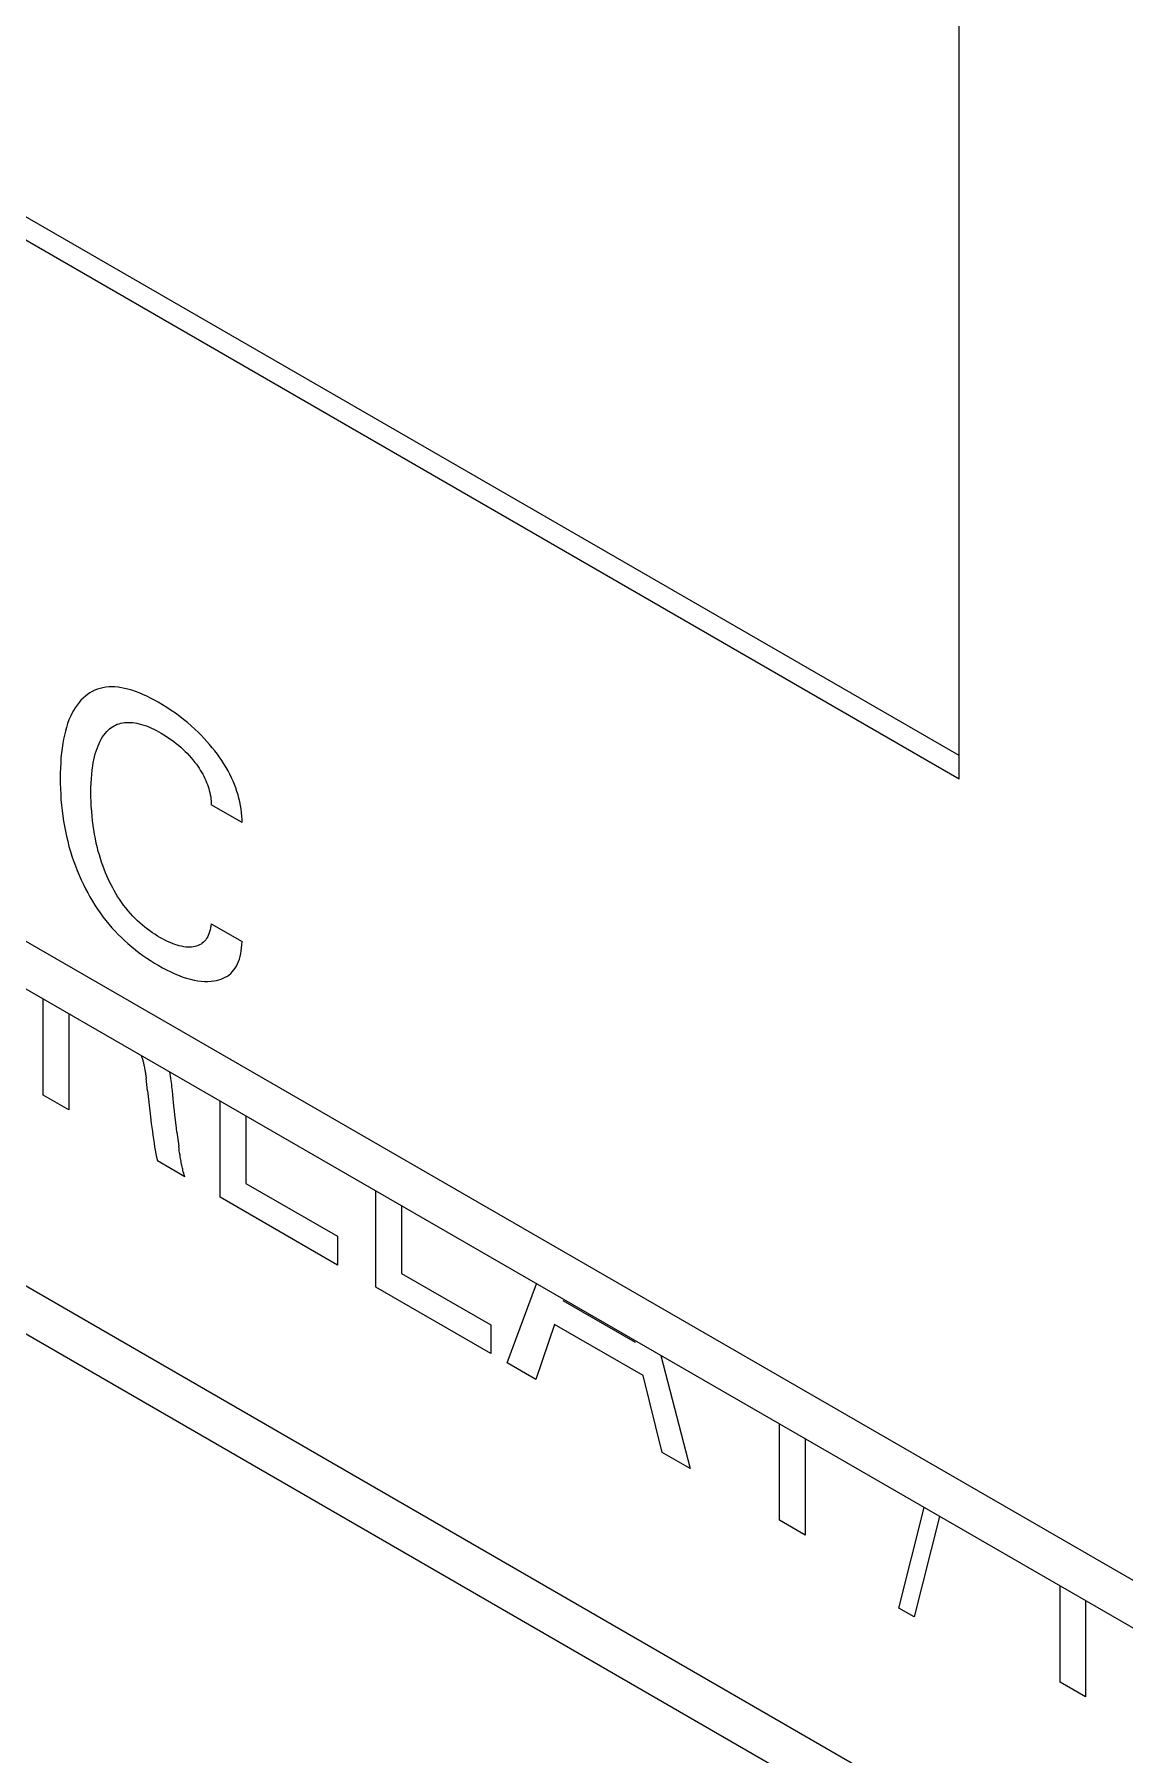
# Model space of a CAD drawing. Extents: x 0 to 420, y 0 to 297.
# Drawn here: x 185.9 to 193.64, y 130.02 to 142.23 of the extents above; entities that cross this region are included whole.
import ezdxf

# ---------------------------------------------------------------- set-up
doc = ezdxf.new("R2010")
doc.units = 0
doc.header["$LTSCALE"] = 23.1
doc.layers.add('40000_ISO', color=7, linetype='CONTINUOUS')

msp = doc.modelspace()

# ---------------------------------------------------------------- linework, layer by layer
at = {"layer": '40000_ISO', "color": 7, "linetype": 'CONTINUOUS'}
for p, q in [((192.467, 136.951), (192.467, 158.017)), ((192.467, 137.115), (169.274, 150.505)), ((169.133, 150.423), (192.467, 136.951)), ((164.855, 147.912), (213.999, 119.54)), ((165.061, 147.455), (214.206, 119.082)), ((220.009, 113.62), (170.865, 141.993)), ((171.072, 141.535), (220.216, 113.162)), ((186.249, 137.523), (186.233, 137.508)), ((186.264, 137.537), (186.249, 137.523)), ((186.28, 137.549), (186.264, 137.537)), ((186.296, 137.56), (186.28, 137.549)), ((186.313, 137.57), (186.296, 137.56)), ((186.331, 137.579), (186.313, 137.57)), ((186.35, 137.586), (186.331, 137.579)), ((186.369, 137.592), (186.35, 137.586)), ((186.389, 137.597), (186.369, 137.592)), ((186.409, 137.6), (186.389, 137.597)), ((186.43, 137.602), (186.409, 137.6)), ((186.452, 137.603), (186.43, 137.602)), ((186.474, 137.602), (186.452, 137.603)), ((186.497, 137.6), (186.474, 137.602)), ((186.52, 137.597), (186.497, 137.6)), ((186.543, 137.592), (186.52, 137.597)), ((186.566, 137.587), (186.543, 137.592)), ((186.593, 137.579), (186.566, 137.587)), ((186.619, 137.57), (186.593, 137.579)), ((186.646, 137.56), (186.619, 137.57)), ((186.673, 137.549), (186.646, 137.56)), ((186.7, 137.536), (186.673, 137.549)), ((186.727, 137.523), (186.7, 137.536)), ((186.754, 137.509), (186.727, 137.523)), ((186.158, 137.392), (186.148, 137.368)), ((186.169, 137.414), (186.158, 137.392)), ((186.18, 137.435), (186.169, 137.414)), ((186.192, 137.455), (186.18, 137.435)), ((186.205, 137.473), (186.192, 137.455)), ((186.219, 137.491), (186.205, 137.473)), ((186.233, 137.508), (186.219, 137.491)), ((186.781, 137.494), (186.754, 137.509)), ((186.812, 137.475), (186.781, 137.494)), ((186.843, 137.456), (186.812, 137.475)), ((186.873, 137.436), (186.843, 137.456)), ((186.903, 137.415), (186.873, 137.436)), ((186.934, 137.393), (186.903, 137.415)), ((186.961, 137.372), (186.934, 137.393)), ((186.122, 137.288), (186.115, 137.26)), ((186.13, 137.315), (186.122, 137.288)), ((186.138, 137.342), (186.13, 137.315)), ((186.148, 137.368), (186.138, 137.342)), ((186.395, 137.26), (186.406, 137.273)), ((186.406, 137.273), (186.416, 137.285)), ((186.416, 137.285), (186.426, 137.295)), ((186.426, 137.295), (186.436, 137.304)), ((186.436, 137.304), (186.446, 137.312)), ((186.446, 137.312), (186.457, 137.319)), ((186.457, 137.319), (186.468, 137.326)), ((186.468, 137.326), (186.479, 137.332)), ((186.479, 137.332), (186.491, 137.337)), ((186.491, 137.337), (186.504, 137.341)), ((186.504, 137.341), (186.517, 137.345)), ((186.517, 137.345), (186.53, 137.348)), ((186.53, 137.348), (186.543, 137.349)), ((186.543, 137.349), (186.557, 137.351)), ((186.557, 137.351), (186.571, 137.351)), ((186.571, 137.351), (186.586, 137.35)), ((186.586, 137.35), (186.6, 137.349)), ((186.6, 137.349), (186.615, 137.347)), ((186.615, 137.347), (186.63, 137.344)), ((186.63, 137.344), (186.646, 137.341)), ((186.646, 137.341), (186.663, 137.336)), ((186.663, 137.336), (186.68, 137.331)), ((186.68, 137.331), (186.697, 137.325)), ((186.697, 137.325), (186.715, 137.318)), ((186.715, 137.318), (186.733, 137.31)), ((186.733, 137.31), (186.75, 137.302)), ((186.75, 137.302), (186.768, 137.293)), ((186.768, 137.293), (186.786, 137.283)), ((186.786, 137.283), (186.803, 137.273)), ((186.803, 137.273), (186.821, 137.263)), ((186.988, 137.35), (186.961, 137.372)), ((187.015, 137.327), (186.988, 137.35)), ((187.042, 137.303), (187.015, 137.327)), ((187.068, 137.278), (187.042, 137.303)), ((187.088, 137.258), (187.068, 137.278)), ((186.099, 137.168), (186.094, 137.134)), ((186.104, 137.202), (186.099, 137.168)), ((186.109, 137.231), (186.104, 137.202)), ((186.115, 137.26), (186.109, 137.231)), ((186.334, 137.127), (186.34, 137.147)), ((186.34, 137.147), (186.347, 137.166)), ((186.347, 137.166), (186.354, 137.185)), ((186.354, 137.185), (186.361, 137.201)), ((186.361, 137.201), (186.369, 137.217)), ((186.369, 137.217), (186.377, 137.232)), ((186.377, 137.232), (186.386, 137.247)), ((186.386, 137.247), (186.395, 137.26)), ((186.821, 137.263), (186.839, 137.251)), ((186.839, 137.251), (186.857, 137.239)), ((186.857, 137.239), (186.875, 137.227)), ((186.875, 137.227), (186.893, 137.214)), ((186.893, 137.214), (186.909, 137.201)), ((186.909, 137.201), (186.925, 137.188)), ((186.925, 137.188), (186.941, 137.174)), ((186.941, 137.174), (186.957, 137.16)), ((186.957, 137.16), (186.972, 137.145)), ((187.108, 137.237), (187.088, 137.258)), ((187.127, 137.216), (187.108, 137.237)), ((187.146, 137.194), (187.127, 137.216)), ((187.165, 137.171), (187.146, 137.194)), ((187.184, 137.148), (187.165, 137.171)), ((187.201, 137.126), (187.184, 137.148)), ((186.087, 137.027), (186.086, 136.99)), ((186.089, 137.063), (186.087, 137.027)), ((186.091, 137.099), (186.089, 137.063)), ((186.094, 137.134), (186.091, 137.099)), ((186.312, 137.012), (186.314, 137.027)), ((186.314, 137.027), (186.316, 137.042)), ((186.316, 137.042), (186.32, 137.064)), ((186.32, 137.064), (186.324, 137.085)), ((186.324, 137.085), (186.329, 137.107)), ((186.329, 137.107), (186.334, 137.127)), ((186.972, 137.145), (186.987, 137.131)), ((186.987, 137.131), (187.001, 137.115)), ((187.001, 137.115), (187.015, 137.1)), ((187.015, 137.1), (187.028, 137.084)), ((187.028, 137.084), (187.041, 137.067)), ((187.041, 137.067), (187.052, 137.054)), ((187.052, 137.054), (187.062, 137.04)), ((187.062, 137.04), (187.071, 137.026)), ((187.071, 137.026), (187.08, 137.012)), ((187.217, 137.103), (187.201, 137.126)), ((187.233, 137.079), (187.217, 137.103)), ((187.248, 137.056), (187.233, 137.079)), ((187.263, 137.031), (187.248, 137.056)), ((187.277, 137.007), (187.263, 137.031)), ((186.086, 136.99), (186.086, 136.953)), ((186.086, 136.953), (186.086, 136.916)), ((186.086, 136.916), (186.087, 136.878)), ((186.304, 136.888), (186.305, 136.92)), ((186.305, 136.92), (186.307, 136.951)), ((186.307, 136.951), (186.309, 136.982)), ((186.309, 136.982), (186.312, 137.012)), ((187.08, 137.012), (187.089, 136.997)), ((187.089, 136.997), (187.098, 136.983)), ((187.098, 136.983), (187.106, 136.968)), ((187.106, 136.968), (187.113, 136.953)), ((187.113, 136.953), (187.119, 136.939)), ((187.119, 136.939), (187.125, 136.925)), ((187.125, 136.925), (187.131, 136.91)), ((187.131, 136.91), (187.136, 136.896)), ((187.29, 136.982), (187.277, 137.007)), ((187.302, 136.958), (187.29, 136.982)), ((187.313, 136.934), (187.302, 136.958)), ((187.323, 136.909), (187.313, 136.934)), ((187.332, 136.885), (187.323, 136.909)), ((186.087, 136.878), (186.089, 136.84)), ((186.089, 136.84), (186.091, 136.802)), ((186.091, 136.802), (186.095, 136.763)), ((186.304, 136.856), (186.304, 136.888)), ((186.304, 136.823), (186.304, 136.856)), ((186.305, 136.789), (186.304, 136.823)), ((186.306, 136.755), (186.305, 136.789)), ((187.136, 136.896), (187.14, 136.881)), ((187.14, 136.881), (187.144, 136.867)), ((187.144, 136.867), (187.148, 136.852)), ((187.148, 136.852), (187.151, 136.836)), ((187.151, 136.836), (187.154, 136.821)), ((187.154, 136.821), (187.155, 136.807)), ((187.155, 136.807), (187.157, 136.792)), ((187.157, 136.792), (187.157, 136.778)), ((187.34, 136.861), (187.332, 136.885)), ((187.348, 136.836), (187.34, 136.861)), ((187.354, 136.812), (187.348, 136.836)), ((187.36, 136.786), (187.354, 136.812)), ((187.365, 136.76), (187.36, 136.786)), ((186.095, 136.763), (186.099, 136.724)), ((186.099, 136.724), (186.104, 136.685)), ((186.104, 136.685), (186.109, 136.65)), ((186.309, 136.721), (186.306, 136.755)), ((186.312, 136.686), (186.309, 136.721)), ((186.315, 136.651), (186.312, 136.686)), ((187.157, 136.778), (187.157, 136.765)), ((187.376, 136.639), (187.157, 136.765)), ((187.37, 136.735), (187.365, 136.76)), ((187.373, 136.71), (187.37, 136.735)), ((187.375, 136.686), (187.373, 136.71)), ((187.376, 136.662), (187.375, 136.686)), ((187.376, 136.639), (187.376, 136.662)), ((186.109, 136.65), (186.115, 136.614)), ((186.115, 136.614), (186.122, 136.579)), ((186.122, 136.579), (186.13, 136.543)), ((186.13, 136.543), (186.139, 136.507)), ((186.319, 136.619), (186.315, 136.651)), ((186.324, 136.588), (186.319, 136.619)), ((186.329, 136.556), (186.324, 136.588)), ((186.335, 136.524), (186.329, 136.556)), ((186.139, 136.507), (186.148, 136.47)), ((186.148, 136.47), (186.159, 136.434)), ((186.159, 136.434), (186.169, 136.4)), ((186.342, 136.492), (186.335, 136.524)), ((186.35, 136.46), (186.342, 136.492)), ((186.356, 136.435), (186.35, 136.46)), ((186.364, 136.41), (186.356, 136.435)), ((186.169, 136.4), (186.18, 136.367)), ((186.18, 136.367), (186.193, 136.333)), ((186.193, 136.333), (186.206, 136.3)), ((186.206, 136.3), (186.219, 136.266)), ((186.371, 136.384), (186.364, 136.41)), ((186.379, 136.359), (186.371, 136.384)), ((186.388, 136.334), (186.379, 136.359)), ((186.398, 136.309), (186.388, 136.334)), ((186.408, 136.283), (186.398, 136.309)), ((186.219, 136.266), (186.234, 136.233)), ((186.234, 136.233), (186.25, 136.2)), ((186.25, 136.2), (186.265, 136.17)), ((186.265, 136.17), (186.281, 136.14)), ((186.417, 136.262), (186.408, 136.283)), ((186.426, 136.24), (186.417, 136.262)), ((186.436, 136.219), (186.426, 136.24)), ((186.447, 136.198), (186.436, 136.219)), ((186.458, 136.177), (186.447, 136.198)), ((186.469, 136.156), (186.458, 136.177)), ((186.281, 136.14), (186.297, 136.111)), ((186.297, 136.111), (186.314, 136.082)), ((186.314, 136.082), (186.332, 136.053)), ((186.332, 136.053), (186.351, 136.025)), ((186.481, 136.135), (186.469, 136.156)), ((186.493, 136.115), (186.481, 136.135)), ((186.506, 136.095), (186.493, 136.115)), ((186.521, 136.074), (186.506, 136.095)), ((186.536, 136.053), (186.521, 136.074)), ((186.551, 136.033), (186.536, 136.053)), ((186.351, 136.025), (186.37, 135.998)), ((186.37, 135.998), (186.389, 135.971)), ((186.389, 135.971), (186.41, 135.944)), ((186.41, 135.944), (186.431, 135.919)), ((186.567, 136.013), (186.551, 136.033)), ((186.584, 135.994), (186.567, 136.013)), ((186.601, 135.976), (186.584, 135.994)), ((186.618, 135.959), (186.601, 135.976)), ((186.635, 135.942), (186.618, 135.959)), ((186.652, 135.926), (186.635, 135.942)), ((186.669, 135.911), (186.652, 135.926)), ((186.431, 135.919), (186.453, 135.893)), ((186.453, 135.893), (186.475, 135.869)), ((186.475, 135.869), (186.497, 135.845)), ((186.497, 135.845), (186.52, 135.823)), ((186.52, 135.823), (186.543, 135.801)), ((186.687, 135.897), (186.669, 135.911)), ((186.704, 135.883), (186.687, 135.897)), ((186.722, 135.87), (186.704, 135.883)), ((186.74, 135.857), (186.722, 135.87)), ((186.758, 135.846), (186.74, 135.857)), ((186.776, 135.834), (186.758, 135.846)), ((186.793, 135.824), (186.776, 135.834)), ((186.811, 135.814), (186.793, 135.824)), ((186.829, 135.804), (186.811, 135.814)), ((186.847, 135.795), (186.829, 135.804)), ((187.118, 135.807), (187.11, 135.798)), ((187.124, 135.817), (187.118, 135.807)), ((187.13, 135.827), (187.124, 135.817)), ((187.136, 135.838), (187.13, 135.827)), ((187.141, 135.85), (187.136, 135.838)), ((187.146, 135.863), (187.141, 135.85)), ((187.15, 135.877), (187.146, 135.863)), ((187.153, 135.891), (187.15, 135.877)), ((187.155, 135.905), (187.153, 135.891)), ((187.157, 135.921), (187.155, 135.905)), ((187.157, 135.921), (187.376, 135.795)), ((186.543, 135.801), (186.566, 135.78)), ((186.566, 135.78), (186.593, 135.757)), ((186.593, 135.757), (186.619, 135.735)), ((186.619, 135.735), (186.646, 135.715)), ((186.646, 135.715), (186.673, 135.695)), ((186.673, 135.695), (186.7, 135.677)), ((186.865, 135.787), (186.847, 135.795)), ((186.883, 135.78), (186.865, 135.787)), ((186.899, 135.774), (186.883, 135.78)), ((186.915, 135.769), (186.899, 135.774)), ((186.931, 135.764), (186.915, 135.769)), ((186.947, 135.761), (186.931, 135.764)), ((186.962, 135.758), (186.947, 135.761)), ((186.977, 135.756), (186.962, 135.758)), ((186.991, 135.755), (186.977, 135.756)), ((187.005, 135.755), (186.991, 135.755)), ((187.018, 135.756), (187.005, 135.755)), ((187.032, 135.758), (187.018, 135.756)), ((187.043, 135.76), (187.032, 135.758)), ((187.054, 135.763), (187.043, 135.76)), ((187.065, 135.767), (187.054, 135.763)), ((187.075, 135.772), (187.065, 135.767)), ((187.085, 135.777), (187.075, 135.772)), ((187.094, 135.783), (187.085, 135.777)), ((187.102, 135.791), (187.094, 135.783)), ((187.11, 135.798), (187.102, 135.791)), ((187.357, 135.67), (187.363, 135.689)), ((187.363, 135.689), (187.367, 135.709)), ((187.367, 135.709), (187.371, 135.729)), ((187.371, 135.729), (187.373, 135.75)), ((187.373, 135.75), (187.375, 135.772)), ((187.375, 135.772), (187.376, 135.795)), ((186.7, 135.677), (186.727, 135.659)), ((186.727, 135.659), (186.754, 135.642)), ((186.754, 135.642), (186.781, 135.626)), ((186.781, 135.626), (186.811, 135.609)), ((186.811, 135.609), (186.841, 135.593)), ((186.841, 135.593), (186.871, 135.579)), ((186.871, 135.579), (186.9, 135.565)), ((186.9, 135.565), (186.93, 135.553)), ((187.272, 135.549), (187.285, 135.559)), ((187.285, 135.559), (187.297, 135.569)), ((187.297, 135.569), (187.308, 135.581)), ((187.308, 135.581), (187.318, 135.593)), ((187.318, 135.593), (187.327, 135.606)), ((187.327, 135.606), (187.336, 135.621)), ((187.336, 135.621), (187.344, 135.636)), ((187.344, 135.636), (187.351, 135.652)), ((187.351, 135.652), (187.357, 135.67)), ((186.93, 135.553), (186.957, 135.543)), ((186.957, 135.543), (186.983, 135.535)), ((186.983, 135.535), (187.01, 135.527)), ((187.01, 135.527), (187.036, 135.521)), ((187.036, 135.521), (187.062, 135.516)), ((187.062, 135.516), (187.086, 135.513)), ((187.086, 135.513), (187.11, 135.512)), ((187.11, 135.512), (187.133, 135.511)), ((187.133, 135.511), (187.156, 135.513)), ((187.156, 135.513), (187.178, 135.515)), ((187.178, 135.515), (187.195, 135.518)), ((187.195, 135.518), (187.211, 135.522)), ((187.211, 135.522), (187.227, 135.527)), ((187.227, 135.527), (187.243, 135.534)), ((187.243, 135.534), (187.257, 135.541)), ((187.257, 135.541), (187.272, 135.549)), ((185.964, 134.704), (185.964, 135.387)), ((186.147, 135.281), (186.147, 134.599)), ((186.661, 134.984), (186.663, 134.978)), ((186.663, 134.978), (186.665, 134.972)), ((186.665, 134.972), (186.667, 134.966)), ((186.667, 134.966), (186.669, 134.96)), ((186.669, 134.96), (186.671, 134.953)), ((186.671, 134.953), (186.673, 134.947)), ((186.673, 134.947), (186.674, 134.941)), ((186.674, 134.941), (186.676, 134.935)), ((186.676, 134.935), (186.677, 134.929)), ((186.677, 134.929), (186.679, 134.923)), ((186.679, 134.923), (186.68, 134.916)), ((186.68, 134.916), (186.682, 134.909)), ((186.682, 134.909), (186.684, 134.901)), ((186.684, 134.901), (186.685, 134.893)), ((186.685, 134.893), (186.687, 134.885)), ((186.687, 134.885), (186.688, 134.877)), ((186.688, 134.877), (186.689, 134.87)), ((186.689, 134.87), (186.69, 134.862)), ((186.69, 134.862), (186.692, 134.854)), ((186.692, 134.854), (186.693, 134.847)), ((186.693, 134.847), (186.694, 134.839)), ((186.694, 134.839), (186.695, 134.831)), ((186.695, 134.831), (186.695, 134.824)), ((186.866, 134.853), (186.863, 134.868)), ((186.868, 134.838), (186.866, 134.853)), ((186.871, 134.823), (186.868, 134.838)), ((186.147, 134.599), (185.964, 134.704)), ((186.705, 134.736), (186.695, 134.824)), ((186.705, 134.736), (186.709, 134.695)), ((186.873, 134.808), (186.871, 134.823)), ((186.875, 134.793), (186.873, 134.808)), ((186.877, 134.779), (186.875, 134.793)), ((186.879, 134.764), (186.877, 134.779)), ((186.88, 134.749), (186.879, 134.764)), ((186.882, 134.734), (186.88, 134.749)), ((186.885, 134.707), (186.882, 134.734)), ((186.893, 134.627), (186.885, 134.707)), ((186.709, 134.695), (186.714, 134.654)), ((186.714, 134.654), (186.719, 134.612)), ((186.719, 134.612), (186.723, 134.571)), ((186.897, 134.594), (186.893, 134.627)), ((186.9, 134.562), (186.897, 134.594)), ((187.221, 133.979), (187.221, 134.661)), ((186.723, 134.571), (186.729, 134.53)), ((186.729, 134.53), (186.732, 134.502)), ((186.732, 134.502), (186.736, 134.474)), ((186.736, 134.474), (186.74, 134.447)), ((186.904, 134.529), (186.9, 134.562)), ((186.911, 134.47), (186.904, 134.529)), ((186.914, 134.441), (186.911, 134.47)), ((187.404, 134.556), (187.404, 134.077)), ((186.74, 134.447), (186.743, 134.419)), ((186.743, 134.419), (186.748, 134.391)), ((186.748, 134.391), (186.752, 134.363)), ((186.752, 134.363), (186.756, 134.338)), ((186.756, 134.338), (186.76, 134.313)), ((186.914, 134.441), (186.927, 134.341)), ((186.929, 134.325), (186.927, 134.341)), ((186.76, 134.313), (186.765, 134.288)), ((186.765, 134.288), (186.77, 134.263)), ((186.77, 134.263), (186.775, 134.237)), ((186.969, 134.125), (186.775, 134.237)), ((186.931, 134.31), (186.929, 134.325)), ((186.933, 134.294), (186.931, 134.31)), ((186.936, 134.279), (186.933, 134.294)), ((186.938, 134.263), (186.936, 134.279)), ((186.94, 134.254), (186.938, 134.263)), ((186.941, 134.244), (186.94, 134.254)), ((186.943, 134.234), (186.941, 134.244)), ((186.945, 134.225), (186.943, 134.234)), ((186.947, 134.215), (186.945, 134.225)), ((186.949, 134.206), (186.947, 134.215)), ((186.951, 134.196), (186.949, 134.206)), ((186.953, 134.186), (186.951, 134.196)), ((186.955, 134.178), (186.953, 134.186)), ((186.957, 134.169), (186.955, 134.178)), ((186.959, 134.16), (186.957, 134.169)), ((186.962, 134.152), (186.959, 134.16)), ((186.964, 134.143), (186.962, 134.152)), ((186.967, 134.134), (186.964, 134.143)), ((186.969, 134.125), (186.967, 134.134)), ((188.053, 133.498), (187.221, 133.979)), ((187.404, 134.077), (188.053, 133.702)), ((188.326, 133.341), (188.326, 134.023)), ((188.509, 133.918), (188.509, 133.439)), ((188.053, 133.702), (188.053, 133.498)), ((188.509, 133.439), (189.141, 133.074)), ((189.258, 132.803), (189.467, 133.365)), ((189.141, 132.87), (188.326, 133.341)), ((189.653, 133.247), (190.166, 132.951)), ((189.141, 133.074), (189.141, 132.87)), ((189.594, 133.077), (189.461, 132.685)), ((190.223, 132.714), (189.594, 133.077)), ((189.461, 132.685), (189.258, 132.803)), ((190.349, 132.856), (190.557, 132.053)), ((190.358, 132.168), (190.223, 132.714)), ((191.191, 131.687), (191.191, 132.369)), ((191.374, 132.264), (191.374, 131.581)), ((190.557, 132.053), (190.358, 132.168)), ((192.038, 131.063), (192.218, 131.776)), ((191.374, 131.581), (191.191, 131.687)), ((192.326, 131.714), (192.146, 131)), ((193.183, 130.537), (193.183, 131.219)), ((192.146, 131), (192.038, 131.063)), ((193.362, 131.116), (193.362, 130.433)), ((193.362, 130.433), (193.183, 130.537))]:
    msp.add_line(p, q, dxfattribs=at)

doc.saveas('drawing.dxf')
